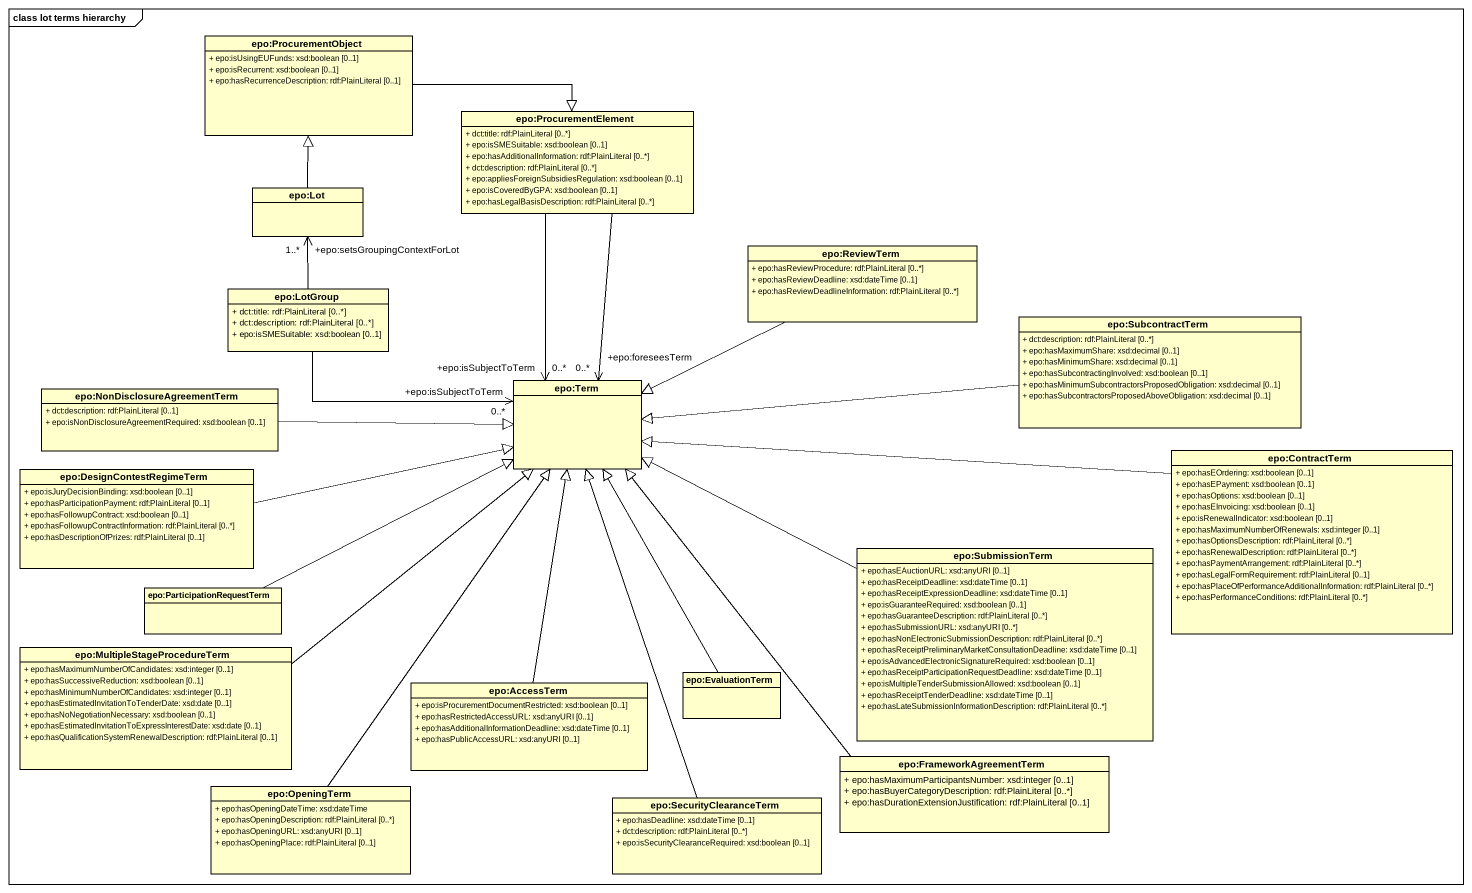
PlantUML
@startuml
mainframe class lot terms hierarchy
hide circle
hide empty members
skinparam classAttributeIconSize 0
class "epo:ProcurementObject" as epo_ProcurementObject {
  + epo:isUsingEUFunds: xsd:boolean [0..1]
  + epo:isRecurrent: xsd:boolean [0..1]
  + epo:hasRecurrenceDescription: rdf:PlainLiteral [0..1]
}
class "epo:ProcurementElement" as epo_ProcurementElement {
  + dct:title: rdf:PlainLiteral [0..*]
  + epo:isSMESuitable: xsd:boolean [0..1]
  + epo:hasAdditionalInformation: rdf:PlainLiteral [0..*]
  + dct:description: rdf:PlainLiteral [0..*]
  + epo:appliesForeignSubsidiesRegulation: xsd:boolean [0..1]
  + epo:isCoveredByGPA: xsd:boolean [0..1]
  + epo:hasLegalBasisDescription: rdf:PlainLiteral [0..*]
}
class "epo:Lot" as epo_Lot
class "epo:ReviewTerm" as epo_ReviewTerm {
  + epo:hasReviewProcedure: rdf:PlainLiteral [0..*]
  + epo:hasReviewDeadline: xsd:dateTime [0..1]
  + epo:hasReviewDeadlineInformation: rdf:PlainLiteral [0..*]
}
class "epo:LotGroup" as epo_LotGroup {
  + dct:title: rdf:PlainLiteral [0..*]
  + dct:description: rdf:PlainLiteral [0..*]
  + epo:isSMESuitable: xsd:boolean [0..1]
}
class "epo:SubcontractTerm" as epo_SubcontractTerm {
  + dct:description: rdf:PlainLiteral [0..*]
  + epo:hasMaximumShare: xsd:decimal [0..1]
  + epo:hasMinimumShare: xsd:decimal [0..1]
  + epo:hasSubcontractingInvolved: xsd:boolean [0..1]
  + epo:hasMinimumSubcontractorsProposedObligation: xsd:decimal [0..1]
  + epo:hasSubcontractorsProposedAboveObligation: xsd:decimal [0..1]
}
class "epo:NonDisclosureAgreementTerm" as epo_NonDisclosureAgreementTe {
  + dct:description: rdf:PlainLiteral [0..1]
  + epo:isNonDisclosureAgreementRequired: xsd:boolean [0..1]
}
class "epo:Term" as epo_Term
class "epo:DesignContestRegimeTerm" as epo_DesignContestRegimeTerm {
  + epo:isJuryDecisionBinding: xsd:boolean [0..1]
  + epo:hasParticipationPayment: rdf:PlainLiteral [0..1]
  + epo:hasFollowupContract: xsd:boolean [0..1]
  + epo:hasFollowupContractInformation: rdf:PlainLiteral [0..*]
  + epo:hasDescriptionOfPrizes: rdf:PlainLiteral [0..1]
}
class "epo:ContractTerm" as epo_ContractTerm {
  + epo:hasEOrdering: xsd:boolean [0..1]
  + epo:hasEPayment: xsd:boolean [0..1]
  + epo:hasOptions: xsd:boolean [0..1]
  + epo:hasEInvoicing: xsd:boolean [0..1]
  + epo:isRenewalIndicator: xsd:boolean [0..1]
  + epo:hasMaximumNumberOfRenewals: xsd:integer [0..1]
  + epo:hasOptionsDescription: rdf:PlainLiteral [0..*]
  + epo:hasRenewalDescription: rdf:PlainLiteral [0..*]
  + epo:hasPaymentArrangement: rdf:PlainLiteral [0..*]
  + epo:hasLegalFormRequirement: rdf:PlainLiteral [0..1]
  + epo:hasPlaceOfPerformanceAdditionalInformation: rdf:PlainLiteral [0..*]
  + epo:hasPerformanceConditions: rdf:PlainLiteral [0..*]
}
class "epo:SubmissionTerm" as epo_SubmissionTerm {
  + epo:hasEAuctionURL: xsd:anyURI [0..1]
  + epo:hasReceiptDeadline: xsd:dateTime [0..1]
  + epo:hasReceiptExpressionDeadline: xsd:dateTime [0..1]
  + epo:isGuaranteeRequired: xsd:boolean [0..1]
  + epo:hasGuaranteeDescription: rdf:PlainLiteral [0..*]
  + epo:hasSubmissionURL: xsd:anyURI [0..*]
  + epo:hasNonElectronicSubmissionDescription: rdf:PlainLiteral [0..*]
  + epo:hasReceiptPreliminaryMarketConsultationDeadline: xsd:dateTime [0..1]
  + epo:isAdvancedElectronicSignatureRequired: xsd:boolean [0..1]
  + epo:hasReceiptParticipationRequestDeadline: xsd:dateTime [0..1]
  + epo:isMultipleTenderSubmissionAllowed: xsd:boolean [0..1]
  + epo:hasReceiptTenderDeadline: xsd:dateTime [0..1]
  + epo:hasLateSubmissionInformationDescription: rdf:PlainLiteral [0..*]
}
class "epo:ParticipationRequestTerm" as epo_ParticipationRequestTerm
class "epo:MultipleStageProcedureTerm" as epo_MultipleStageProcedureTe {
  + epo:hasMaximumNumberOfCandidates: xsd:integer [0..1]
  + epo:hasSuccessiveReduction: xsd:boolean [0..1]
  + epo:hasMinimumNumberOfCandidates: xsd:integer [0..1]
  + epo:hasEstimatedInvitationToTenderDate: xsd:date [0..1]
  + epo:hasNoNegotiationNecessary: xsd:boolean [0..1]
  + epo:hasEstimatedInvitationToExpressInterestDate: xsd:date [0..1]
  + epo:hasQualificationSystemRenewalDescription: rdf:PlainLiteral [0..1]
}
class "epo:AccessTerm" as epo_AccessTerm {
  + epo:isProcurementDocumentRestricted: xsd:boolean [0..1]
  + epo:hasRestrictedAccessURL: xsd:anyURI [0..1]
  + epo:hasAdditionalInformationDeadline: xsd:dateTime [0..1]
  + epo:hasPublicAccessURL: xsd:anyURI [0..1]
}
class "epo:EvaluationTerm" as epo_EvaluationTerm
class "epo:FrameworkAgreementTerm" as epo_FrameworkAgreementTerm {
  + epo:hasMaximumParticipantsNumber: xsd:integer [0..1]
  + epo:hasBuyerCategoryDescription: rdf:PlainLiteral [0..*]
  + epo:hasDurationExtensionJustification: rdf:PlainLiteral [0..1]
}
class "epo:OpeningTerm" as epo_OpeningTerm {
  + epo:hasOpeningDateTime: xsd:dateTime
  + epo:hasOpeningDescription: rdf:PlainLiteral [0..*]
  + epo:hasOpeningURL: xsd:anyURI [0..1]
  + epo:hasOpeningPlace: rdf:PlainLiteral [0..1]
}
class "epo:SecurityClearanceTerm" as epo_SecurityClearanceTerm {
  + epo:hasDeadline: xsd:dateTime [0..1]
  + dct:description: rdf:PlainLiteral [0..*]
  + epo:isSecurityClearanceRequired: xsd:boolean [0..1]
}
epo_ProcurementObject -right-|> epo_ProcurementElement
epo_ProcurementElement --> "+epo:isSubjectToTerm\n0..*" epo_Term
epo_ProcurementElement --> "+epo:foreseesTerm\n0..*" epo_Term
epo_Lot -up-|> epo_ProcurementObject
epo_ReviewTerm -left-|> epo_Term
epo_LotGroup -up-> "+epo:setsGroupingContextForLot\n1..*" epo_Lot
epo_LotGroup -right-> "+epo:isSubjectToTerm\n0..*" epo_Term
epo_SubcontractTerm -left-|> epo_Term
epo_NonDisclosureAgreementTe -right-|> epo_Term
epo_DesignContestRegimeTerm -right-|> epo_Term
epo_ContractTerm -left-|> epo_Term
epo_SubmissionTerm -left-|> epo_Term
epo_ParticipationRequestTerm -right-|> epo_Term
epo_MultipleStageProcedureTe -up-|> epo_Term
epo_AccessTerm -up-|> epo_Term
epo_EvaluationTerm -up-|> epo_Term
epo_FrameworkAgreementTerm -up-|> epo_Term
epo_OpeningTerm -up-|> epo_Term
epo_SecurityClearanceTerm -up-|> epo_Term
@enduml
